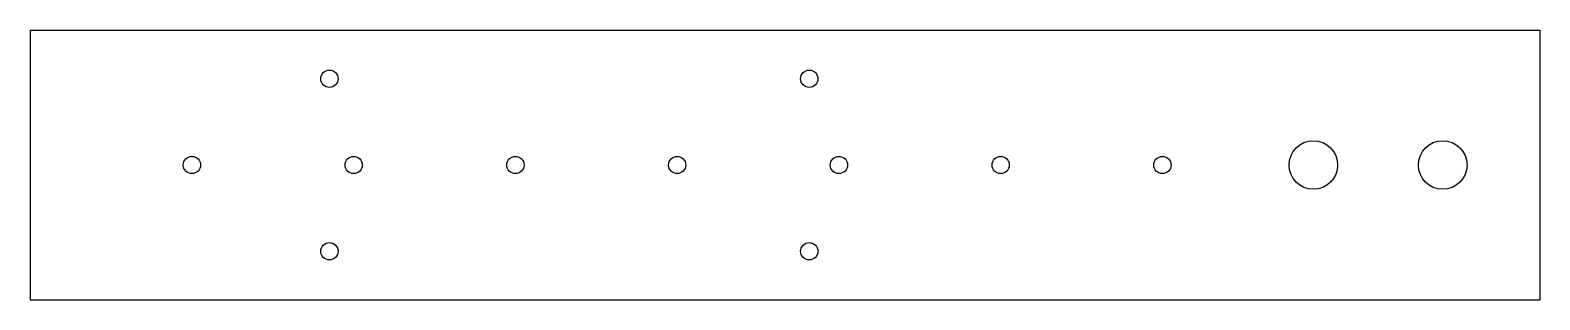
# Model space of a CAD drawing. Header units: millimetres. Extents: x -70 to 70, y -12 to 12.
import ezdxf

# ---------------------------------------------------------------- set-up
doc = ezdxf.new("R2010")
doc.units = ezdxf.units.MM

msp = doc.modelspace()

# ---------------------------------------------------------------- linework, layer by layer
for p, q in [((-70, 12.5, 0.5), (70, 12.5, 0.5)), ((-70, 12.5, 0.5), (-70, -12.5, 0.5)), ((70, 12.5, 0.5), (70, -12.5, 0.5)), ((-70, -12.5, 0.5), (70, -12.5, 0.5))]:
    msp.add_line(p, q)
for centre, radius in [((-42.25, 8, 0.5), 0.8), ((2.25, 8, 0.5), 0.8), ((49, 0, 0.5), 2.25), ((61, 0, 0.5), 2.25), ((-55, 0, 0.5), 0.8), ((-40, 0, 0.5), 0.8), ((-25, 0, 0.5), 0.8), ((-10, 0, 0.5), 0.8), ((5, 0, 0.5), 0.8), ((20, 0, 0.5), 0.8), ((35, 0, 0.5), 0.8), ((-42.25, -8, 0.5), 0.8), ((2.25, -8, 0.5), 0.8)]:
    msp.add_circle(centre, radius)

doc.saveas('drawing.dxf')
